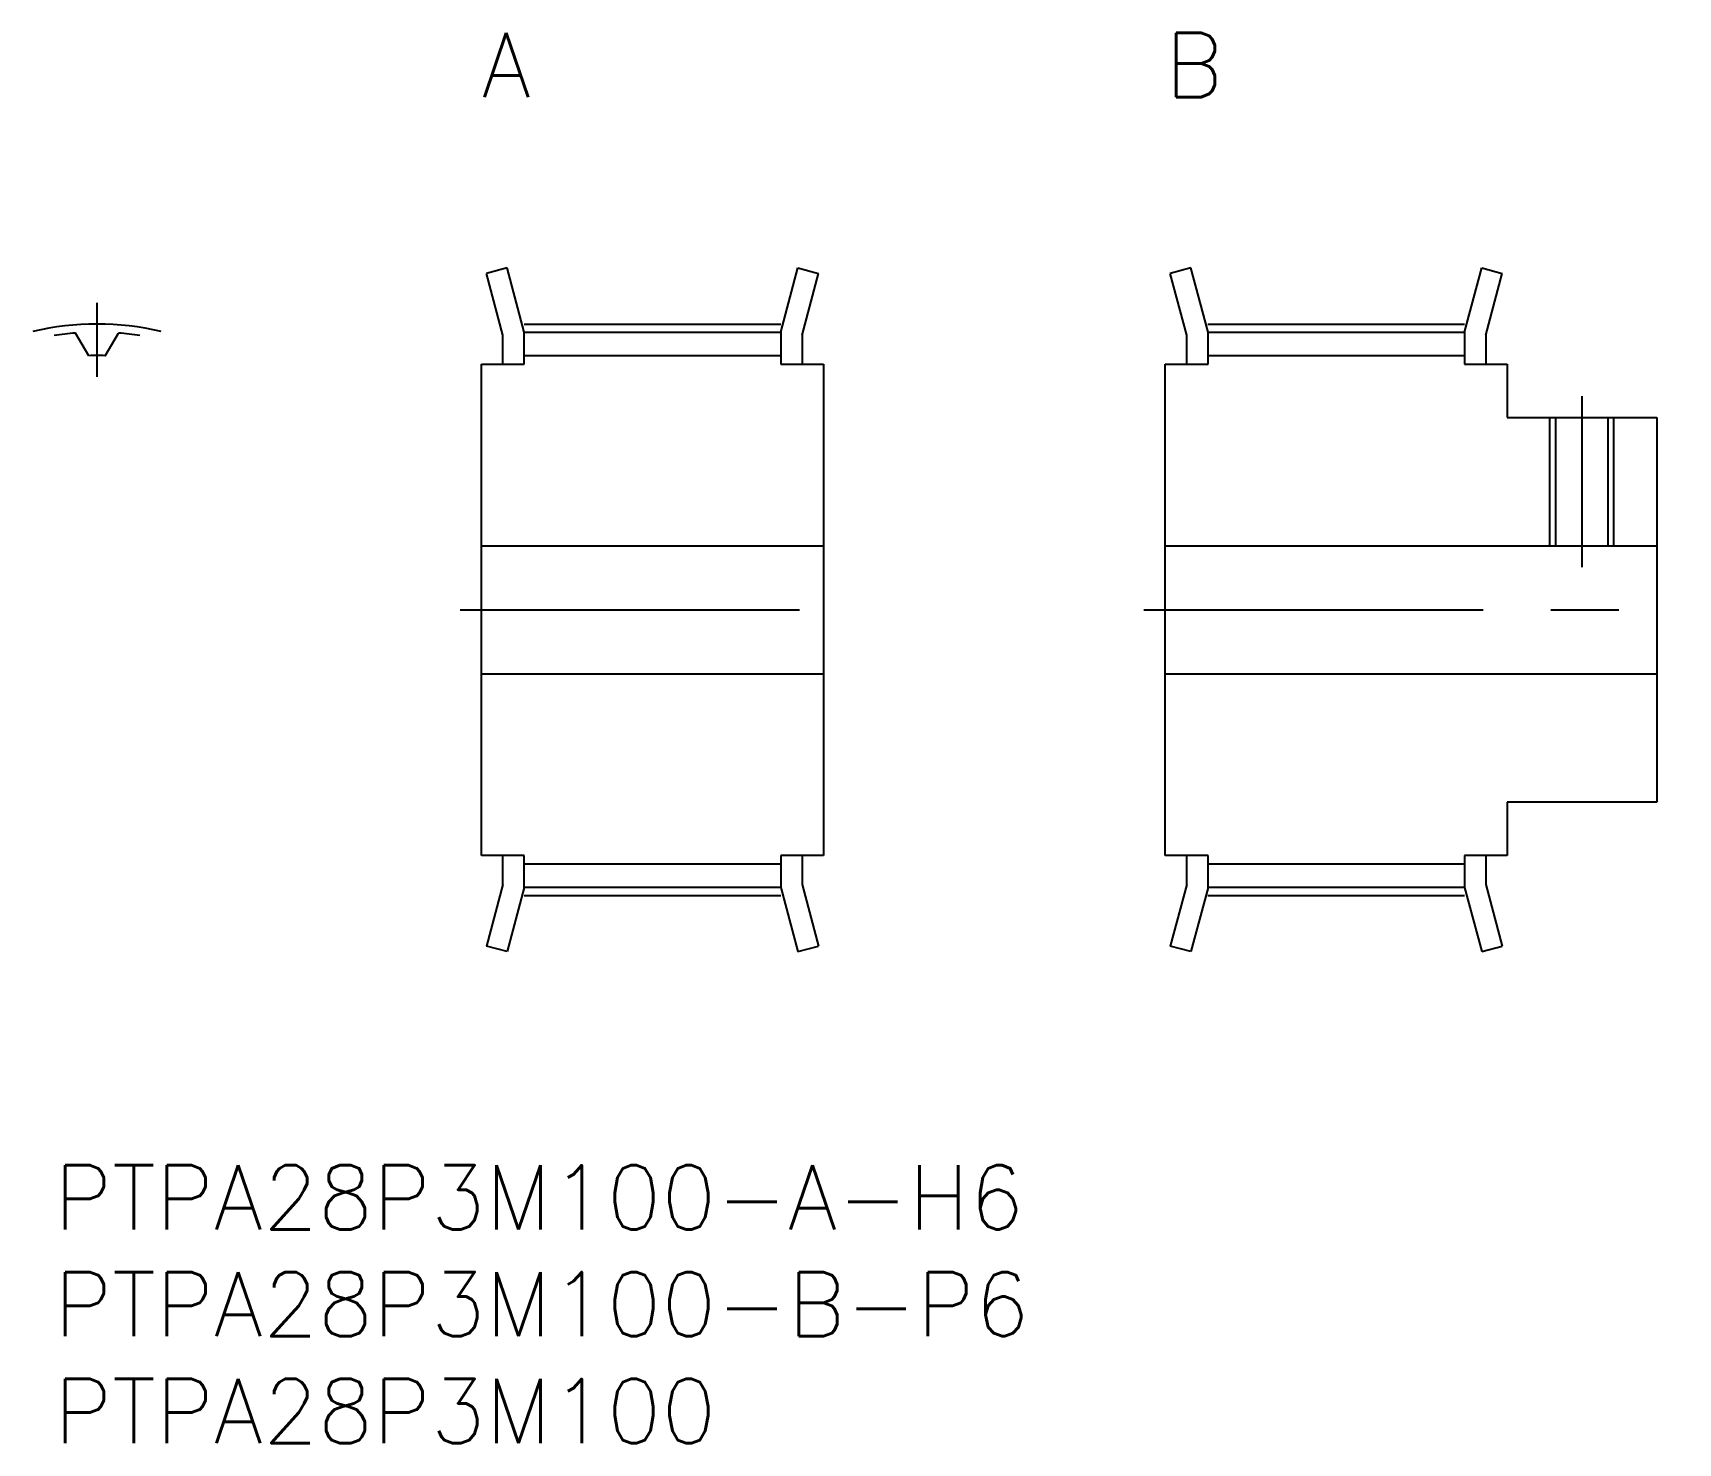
# Model space of a CAD drawing. Extents: x -1 to 76, y -13 to 53.
import ezdxf

# ---------------------------------------------------------------- set-up
doc = ezdxf.new("R2010")
doc.units = 0
doc.header["$LTSCALE"] = 0.5
doc.linetypes.add('CENTER', pattern=[50.8, 31.75, -6.35, 6.35, -6.35])
for name, color, linetype in [('MSM_CENTER', 1, 'CENTER'), ('MSM_CONTINUOUS', 7, 'CONTINUOUS'), ('MSM_NARROW', 5, 'CONTINUOUS'), ('MSM_PART_NUMBER', 7, 'CONTINUOUS')]:
    doc.layers.add(name, color=color, linetype=linetype)
doc.styles.get("Standard").update_dxf_attribs({"font": 'txt.shx', "height": 3, "bigfont": 'bigfont.shx'})

# ---------------------------------------------------------------- blocks, each defined once
blk = doc.blocks.new('*U99')
at = {"layer": 'MSM_PART_NUMBER'}
blk.add_text('PTPA28P3M100-B-P6', height=3, dxfattribs=at).set_placement((0, -8))
blk = doc.blocks.new('*U100')
at = {"layer": 'MSM_PART_NUMBER'}
blk.add_text('PTPA28P3M100', height=3, dxfattribs=at).set_placement((0, -13))
blk = doc.blocks.new('*U101')
at = {"layer": 'MSM_PART_NUMBER'}
blk.add_text('PTPA28P3M100-A-H6', height=3, dxfattribs=at).set_placement((0, -3))
blk = doc.blocks.new('*U102')
at = {"layer": 'MSM_PART_NUMBER'}
blk.add_text('A', height=3, dxfattribs=at).set_placement((20, 50))
blk = doc.blocks.new('*U103')
at = {"layer": 'MSM_PART_NUMBER'}
blk.add_text('B', height=3, dxfattribs=at).set_placement((52, 50))

msp = doc.modelspace()

# ---------------------------------------------------------------- linework, layer by layer
at = {"layer": 'MSM_CENTER'}
for p, q in [((2, 36.9), (2, 40.37)), ((21.998, 39.37), (34.002, 39.37)), ((53.998, 39.37), (66.002, 39.37)), ((71.5, 36), (71.5, 28)), ((19, 26), (37, 26)), ((51, 26), (76, 26)), ((21.998, 12.63), (34.002, 12.63)), ((53.998, 12.63), (66.002, 12.63))]:
    msp.add_line(p, q, dxfattribs=at)
msp.add_arc((2, 26), 13.37, 77.0334, 102.9666, dxfattribs=at)
at = {"layer": 'MSM_CONTINUOUS'}
for p, q in [((21.193, 42), (20.228, 41.741)), ((21, 38.858), (20.228, 41.741)), ((22, 38.99), (21.193, 42)), ((34, 38.99), (34.807, 42)), ((34.807, 42), (35.772, 41.741)), ((35, 38.858), (35.772, 41.741)), ((53.193, 42), (52.228, 41.741)), ((53, 38.858), (52.228, 41.741)), ((54, 38.99), (53.193, 42)), ((66, 38.99), (66.807, 42)), ((66.807, 42), (67.772, 41.741)), ((67, 38.858), (67.772, 41.741)), ((1.611, 37.894), (1, 38.951)), ((2.389, 37.894), (3, 38.951)), ((21, 37.5), (21, 38.858)), ((22, 37.5), (22, 38.99)), ((22, 38.99), (34, 38.99)), ((34, 38.99), (34, 37.5)), ((35, 38.858), (35, 37.5)), ((53, 37.5), (53, 38.858)), ((54, 37.5), (54, 38.99)), ((54, 38.99), (66, 38.99)), ((66, 38.99), (66, 37.5)), ((67, 38.858), (67, 37.5)), ((22, 37.9), (34, 37.9)), ((54, 37.9), (66, 37.9)), ((20, 14.5), (20, 37.5)), ((20, 37.5), (22, 37.5)), ((34, 37.5), (36, 37.5)), ((36, 37.5), (36, 14.5)), ((52, 14.5), (52, 37.5)), ((52, 37.5), (54, 37.5)), ((66, 37.5), (68, 37.5)), ((68, 37.5), (68, 35)), ((68, 35), (75, 35)), ((70.27, 29), (70.27, 35)), ((72.73, 29), (72.73, 35)), ((75, 35), (75, 17)), ((20, 29), (36, 29)), ((52, 29), (75, 29)), ((20, 23), (36, 23)), ((52, 23), (75, 23)), ((68, 17), (68, 14.5)), ((75, 17), (68, 17)), ((22, 14.5), (20, 14.5)), ((21, 13.142), (21, 14.5)), ((22, 13.01), (22, 14.5)), ((34, 14.1), (22, 14.1)), ((34, 14.5), (34, 13.01)), ((36, 14.5), (34, 14.5)), ((35, 14.5), (35, 13.142)), ((54, 14.5), (52, 14.5)), ((53, 13.142), (53, 14.5)), ((54, 13.01), (54, 14.5)), ((66, 14.1), (54, 14.1)), ((66, 14.5), (66, 13.01)), ((68, 14.5), (66, 14.5)), ((67, 14.5), (67, 13.142)), ((21, 13.142), (20.228, 10.259)), ((35, 13.142), (35.772, 10.259)), ((53, 13.142), (52.228, 10.259)), ((67, 13.142), (67.772, 10.259)), ((22, 13.01), (21.193, 10)), ((34, 13.01), (22, 13.01)), ((34, 13.01), (34.807, 10)), ((54, 13.01), (53.193, 10)), ((66, 13.01), (54, 13.01)), ((66, 13.01), (66.807, 10)), ((21.193, 10), (20.228, 10.259)), ((34.807, 10), (35.772, 10.259)), ((53.193, 10), (52.228, 10.259)), ((66.807, 10), (67.772, 10.259))]:
    msp.add_line(p, q, dxfattribs=at)
for radius, start, end in [(12.99, 94.41513, 98.85675), (12.99, 81.14325, 85.58487), (11.9, 88.12635, 91.87365)]:
    msp.add_arc((2, 26), radius, start, end, dxfattribs=at)
at = {"layer": 'MSM_NARROW'}
for p, q in [((70, 29), (70, 35)), ((73, 29), (73, 35))]:
    msp.add_line(p, q, dxfattribs=at)

# ---------------------------------------------------------------- block references
at = {"layer": 'MSM_CONTINUOUS'}
for name in ['*U102', '*U103', '*U101', '*U99', '*U100']:
    msp.add_blockref(name, (0, 0), dxfattribs=at)

doc.saveas('drawing.dxf')
